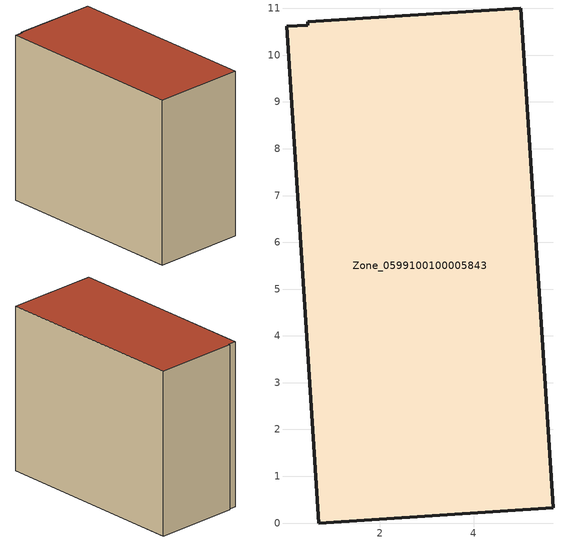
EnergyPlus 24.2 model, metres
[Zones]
Zone_0599100100005843
 floor ground (C_G): 5.71,0.33 0.69,0 0.01,10.62 0.45,10.64 0.45,10.71 5.01,11.01 z0
 wall outside (C_F): 5.71,0.33 5.01,11.01 0.45,10.71 0.45,10.64 0.01,10.62 0.69,0 5.71,0.33 z0:9.05
 roof outside (C_R): 0.69,0 5.71,0.33 5.01,11.01 0.45,10.71 0.45,10.64 0.01,10.62 z9.05
[BUILDING]
Pand.0599100100005843: North Axis=0; Terrain=City; Loads Convergence Tolerance Value=0.04; Temperature Convergence Tolerance Value=0.4; Solar Distribution=FullExterior; Maximum Number of Warmup Days=25; Minimum Number of Warmup Days=1
[Site:Location]
Rotterdam.The.Hague.AP_ZH_NLD Design_Conditions: Latitude=51.96; Longitude=4.45; Time Zone=1; Elevation=-4.5
[SITE:GROUNDTEMPERATURE:BUILDINGSURFACE]
18, 18, 18, 18, 18, 18, 18, 18, 18, 18, 18, 18
[MATERIAL] Thermal Absorptance=0.9; Solar Absorptance=0.7; Visible Absorptance=0.7
Name | Roughness | Thickness | Conductivity | Density | Specific Heat
G.TC.2006-2014 | MediumSmooth | 0.15 | 0.06 | 540 | 1210
F.TC.2006-2014 | Rough | 0.3 | 0.12 | 1920 | 840
R.TC.2006-2014 | MediumRough | 0.2 | 0.08 | 1500 | 1000
[CONSTRUCTION]
C_G: G.TC.2006-2014
C_F: F.TC.2006-2014
C_R: R.TC.2006-2014
[ZONE]
Zone_0599100100005843: Type=1; Multiplier=1; Ceiling Height=Autocalculate; Volume=Autocalculate; Floor Area=autocalculate; Part of Total Floor Area=Yes
[ZONEINFILTRATION:DESIGNFLOWRATE]
Infil_Zone_0599100100005843: Zone or ZoneList or Space or SpaceList=Zone_0599100100005843; Schedule=AlwaysOn; Design Flow Rate Calculation Method=Flow/Area; Flow Rate per Floor Area=0.0015; Constant Term Coefficient=1; Temperature Term Coefficient=0; Velocity Term Coefficient=0; Velocity Squared Term Coefficient=0
[HVACTEMPLATE:ZONE:IDEALLOADSAIRSYSTEM]
Zone_0599100100005843: Maximum Heating Supply Air Temperature=50; Minimum Cooling Supply Air Temperature=13; Maximum Heating Supply Air Humidity Ratio=0.0156; Minimum Cooling Supply Air Humidity Ratio=0.0077; Heating Limit=NoLimit; Cooling Limit=NoLimit; Dehumidification Control Type=ConstantSensibleHeatRatio; Cooling Sensible Heat Ratio=0.7; Dehumidification Setpoint=60; Humidification Control Type=None; Humidification Setpoint=30; Outdoor Air Method=None; Outdoor Air Flow Rate per Person=0.00944; Outdoor Air Flow Rate per Zone Floor Area=0; Outdoor Air Flow Rate per Zone=0; Demand Controlled Ventilation Type=None; Outdoor Air Economizer Type=NoEconomizer; Heat Recovery Type=None; Sensible Heat Recovery Effectiveness=0.7; Latent Heat Recovery Effectiveness=0.65
[ZONECONTROL:THERMOSTAT]
ThermostatControl_Zone_0599100100005843: Zone or ZoneList=Zone_0599100100005843; Control Type Schedule=DualSetpointControlType; Control 1=Thermostat_Zone_0599100100005843; Temperature Difference Between Cutout And Setpoint=0
[THERMOSTATSETPOINT:DUALSETPOINT]
Thermostat_Zone_0599100100005843: Heating Setpoint Temperature Schedule=HeatingSetpoint_Zone_0599100100005843; Cooling Setpoint Temperature Schedule=CoolingSetpoint_Zone_0599100100005843
[SCHEDULE:COMPACT]
HeatingSetpoint_Zone_0599100100005843: Through: 12/31, For: AllDays, Until: 24:00, 21
CoolingSetpoint_Zone_0599100100005843: Through: 12/31, For: AllDays, Until: 24:00, 24
DualSetpointControlType: Through: 12/31, For: AllDays, Until: 24:00, 4
AlwaysOn: Through: 12/31, For: AllDays, Until: 24:00, 1
